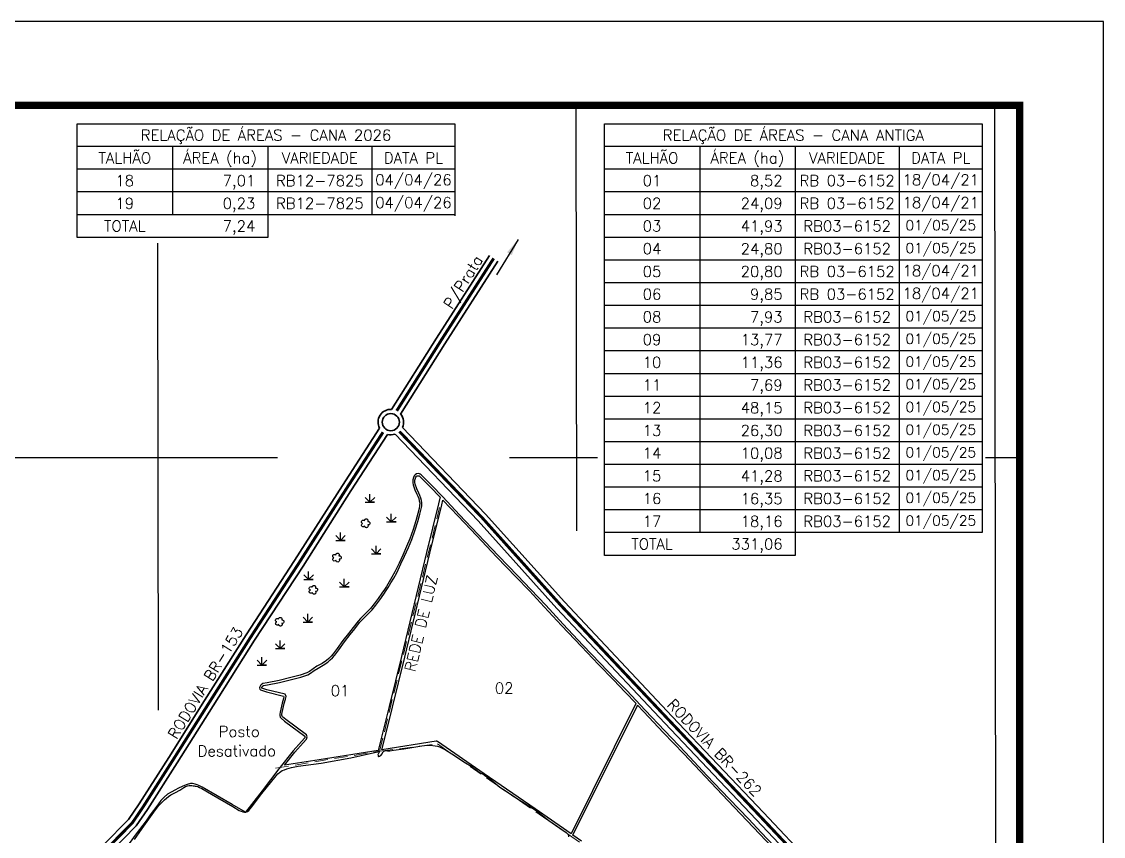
# Model space of a CAD drawing. Extents: x 723061 to 727261, y 7823092 to 7829032.
# Drawn here: x 724677 to 727261, y 7827085 to 7829032 of the extents above; entities that cross this region are included whole.
import ezdxf
from ezdxf.enums import TextEntityAlignment as Align

# ---------------------------------------------------------------- set-up
doc = ezdxf.new("R2010")
doc.units = 0
doc.header["$MEASUREMENT"] = 0
for name, pattern in [('CENTER2', [1.125, 0.75, -0.125, 0.125, -0.125]), ('CONTINUO', [0]), ('HIDDEN', [9.525, 6.35, -3.175]), ('LIN0', [0])]:
    doc.linetypes.add(name, pattern=pattern)
for name, color, linetype in [('0114001051', 1, 'Continuous'), ('0114001051001', 5, 'Continuous'), ('0114001051002', 5, 'Continuous'), ('0114001051003', 5, 'Continuous'), ('0114001051005', 5, 'Continuous'), ('_SIMBOLO ARVORE', 118, 'Continuous'), ('_SIMBOLO BREJO', 118, 'Continuous'), ('GRADE', 8, 'Continuous'), ('Margem', 5, 'Continuous'), ('QUADRO_DE_AREAS_CANA_2023', 7, 'Continuous'), ('QUADRO_DE_AREAS_CANA_2025', 7, 'Continuous'), ('REDE_DE_LUZ', 6, 'Continuous'), ('TXT_DIVERSOS', 7, 'Continuous'), ('TXT_NUM TALHOES', 7, 'Continuous')]:
    doc.layers.add(name, color=color, linetype=linetype)
doc.layers.add('ESTRADA', color=1, linetype='Continuous', lineweight=35)
doc.layers.add('TEXTO_DIVERSOS', color=7, linetype='Continuous', lineweight=5)
doc.styles.add('SIMPLEX', font='')
doc.styles.get("Standard").update_dxf_attribs({"font": 'arial.ttf'})
doc.styles.get('SIMPLEX').set_extended_font_data('simplex.shx')
doc.dimstyles.new('ISO-25', dxfattribs={"dimtxt": 2.5, "dimasz": 2.5, "dimexe": 1.25, "dimexo": 0.625, "dimtad": 1, "dimtxsty": 'Standard', "dimcen": 2.5, "dimadec": 0, "dimazin": 0, "dimtfac": 1, "dimtmove": 0, "dimatfit": 3, "dimfxl": 1, "dimarcsym": 0})

msp = doc.modelspace()

# ---------------------------------------------------------------- linework, layer by layer
at = {"layer": '0114001051'}
msp.add_lwpolyline([(726475.1, 7827060.7), (726443.4, 7827094), (726413.6, 7827125.5), (726367.1, 7827174.1), (726313.8, 7827230.1), (726262.2, 7827285), (726212.9, 7827336.7), (726166.5, 7827386), (726122, 7827433), (726094, 7827462.3), (726058.6, 7827498.8), (726017.4, 7827541.5), (725970.3, 7827592), (725928.7, 7827636.8), (725893.2, 7827674.6), (725861, 7827708.2), (725815.5, 7827755.3), (725766.8, 7827806.8), (725722.9, 7827853), (725682.5, 7827896.1), (725655.5, 7827924.2), (725631.1, 7827948.5), (725628.7, 7827950.4), (725627, 7827951.2), (725624.8, 7827951.7), (725620, 7827951.1), (725616.7, 7827948.9), (725614.6, 7827946.2), (725612.5, 7827942.3), (725611.3, 7827936.5), (725611.3, 7827929.8), (725611.6, 7827925.2), (725616, 7827913.1), (725621, 7827902.7), (725623, 7827897.8), (725625.3, 7827891.8), (725626.6, 7827886.7), (725627.5, 7827881.4), (725627.3, 7827874.7), (725626.3, 7827868.1), (725623.2, 7827856), (725618.3, 7827838.9), (725612.3, 7827818.4), (725604.3, 7827795.7), (725596.2, 7827777.5), (725587, 7827756.7), (725578.2, 7827737.8), (725568.4, 7827716.6), (725561.1, 7827703.9), (725554.4, 7827693), (725547.9, 7827682.2), (725543.2, 7827674.6), (725537.5, 7827666.2), (725528.1, 7827653.1), (725518.5, 7827640.2), (725510.1, 7827629.5), (725498.4, 7827617.3), (725486.4, 7827605.4), (725480.3, 7827598.6), (725468.5, 7827584), (725457.5, 7827569.8), (725443.7, 7827552.8), (725430.1, 7827533.3), (725421, 7827521), (725415.8, 7827515.2), (725410.5, 7827510.1), (725404.8, 7827504.9), (725394.6, 7827497.9), (725382.2, 7827491.1), (725372.7, 7827485.4), (725364.1, 7827478.7), (725358.1, 7827475.3), (725342.3, 7827469.7), (725319.8, 7827464.3), (725291.9, 7827457.2), (725263.2, 7827451.9), (725252.5, 7827449.7), (725248.9, 7827447.1), (725247.4, 7827445.4), (725245.7, 7827442.4), (725245.1, 7827439.5), (725245.5, 7827436.4), (725247.2, 7827434.5), (725261.3, 7827430.3), (725302.5, 7827419.9), (725303.3, 7827418.4), (725302.5, 7827413.9), (725299.4, 7827403), (725294.1, 7827381.7), (725293.1, 7827377), (725293.2, 7827373.7), (725294.3, 7827369.6), (725296.3, 7827367.1), (725304.4, 7827360.3), (725353, 7827323.9), (725353.6, 7827322.5), (725352.8, 7827319.9), (725345.1, 7827311.6), (725325.6, 7827288.8), (725291.3, 7827246.2), (725251, 7827193.1), (725211.6, 7827142.8), (725179.9, 7827161.1), (725107.6, 7827202.2), (725100.2, 7827205.9), (725095.6, 7827208), (725090.8, 7827209.7), (725084.9, 7827210.9), (725079.9, 7827210.8), (725072.3, 7827208.4), (725061.4, 7827204.5), (725050.1, 7827199.1), (725044.5, 7827195.8), (725033.7, 7827190.4), (725025.4, 7827185.3), (725016.8, 7827178.2), (725009.5, 7827170), (725001.9, 7827160.3), (724983.4, 7827135.7), (724973.9, 7827121.8), (724950.4, 7827090.9), (724933.4, 7827067.9)], dxfattribs=at)
at = {"layer": '0114001051001'}
msp.add_lwpolyline([(725304.5, 7827254.7), (725329.4, 7827285.6), (725348.9, 7827308.3), (725357.3, 7827317.3), (725358.9, 7827322.7), (725357.1, 7827327.1), (725307.5, 7827364.2), (725299.9, 7827370.6), (725298.9, 7827371.9), (725298.2, 7827374.4), (725298.1, 7827376.5), (725299, 7827380.6), (725304.2, 7827401.8), (725307.3, 7827412.8), (725308.5, 7827419.2), (725306, 7827424.2), (725262.6, 7827435.1), (725250.2, 7827438.8), (725250.2, 7827439.3), (725250.4, 7827440.7), (725251.5, 7827442.5), (725252.2, 7827443.4), (725254.5, 7827445), (725264.2, 7827447), (725293, 7827452.4), (725321, 7827459.4), (725343.7, 7827464.9), (725360.1, 7827470.7), (725366.9, 7827474.5), (725375.5, 7827481.2), (725384.7, 7827486.7), (725397.3, 7827493.6), (725407.9, 7827500.9), (725413.9, 7827506.4), (725419.4, 7827511.7), (725424.9, 7827517.9), (725434.1, 7827530.4), (725447.7, 7827549.8), (725461.4, 7827566.7), (725472.4, 7827580.9), (725484.1, 7827595.4), (725490, 7827601.9), (725502, 7827613.8), (725513.9, 7827626.2), (725522.4, 7827637.1), (725532.2, 7827650.1), (725541.6, 7827663.4), (725547.4, 7827671.9), (725552.2, 7827679.6), (725558.6, 7827690.4), (725565.4, 7827701.4), (725572.9, 7827714.3), (725582.8, 7827735.7), (725591.5, 7827754.7), (725600.8, 7827775.4), (725608.9, 7827793.8), (725617.1, 7827816.9), (725623.1, 7827837.5), (725628.1, 7827854.7), (725631.2, 7827867.1), (725632.3, 7827874.2), (725632.5, 7827881.7), (725631.5, 7827887.7), (725630.1, 7827893.3), (725627.6, 7827899.7), (725625.5, 7827904.7), (725620.6, 7827915), (725616.5, 7827926.2), (725616.3, 7827930), (725616.3, 7827936), (725617.2, 7827940.6), (725618.7, 7827943.4), (725620.1, 7827945.2), (725621.8, 7827946.3), (725624.5, 7827946.7), (725625.3, 7827946.5), (725626, 7827946.1), (725627.8, 7827944.7), (725651.9, 7827920.7), (725677, 7827894.6), (725676.6, 7827894.1), (725676.2, 7827893.5), (725675.9, 7827892.7), (725672.4, 7827879.4), (725672.4, 7827879.3), (725644.2, 7827763), (725584, 7827514.7), (725554.7, 7827395.1), (725554.6, 7827395), (725528.4, 7827290), (725387.7, 7827267.8), (725304.5, 7827254.7), (725304.5, 7827254.7)], close=True, dxfattribs=at)
at = {"layer": '0114001051002'}
msp.add_lwpolyline([(725683, 7827888.3), (725719.2, 7827849.6), (725763.2, 7827803.4), (725811.9, 7827751.8), (725857.4, 7827704.7), (725889.6, 7827671.1), (725925, 7827633.4), (725966.6, 7827588.6), (726013.7, 7827538.1), (726055, 7827495.4), (726090.4, 7827458.8), (726118.3, 7827429.6), (726144.7, 7827401.8), (726143.8, 7827401), (726143.5, 7827400.6), (726143.3, 7827400.3), (725989.4, 7827090.6), (725903.1, 7827150.4), (725903.1, 7827150.4), (725781.4, 7827234.4), (725670.3, 7827311.1), (725670, 7827311.3), (725669.9, 7827311.4), (725669.2, 7827311.7), (725668.4, 7827311.9), (725667.6, 7827311.9), (725667.4, 7827311.9), (725667, 7827311.8), (725537, 7827291.3), (725562.4, 7827393), (725562.4, 7827393.1), (725591.8, 7827512.8), (725591.8, 7827512.8), (725652, 7827761.1), (725680.2, 7827877.4), (725683, 7827888.3), (725683, 7827888.3)], close=True, dxfattribs=at)
at = {"layer": '0114001051003', "elevation": 710.3}
msp.add_lwpolyline([(724945.9, 7827077), (724968.4, 7827108.8), (724992.5, 7827142.4), (725004.3, 7827158.3), (725012.8, 7827167.5), (725017.6, 7827171.8), (725022.5, 7827176.1), (725027.7, 7827180.1), (725033.2, 7827183.5), (725044.2, 7827189.8), (725054.7, 7827195.4), (725059.4, 7827198.5), (725063.9, 7827201.4), (725068.4, 7827203.8), (725072.8, 7827205.4), (725076.8, 7827206.2), (725080.2, 7827206.4), (725083.3, 7827206.2), (725086.3, 7827205.7), (725088.8, 7827205), (725091.2, 7827204.6), (725093.9, 7827204.2), (725097.2, 7827203.4), (725101.8, 7827201.4), (725107.2, 7827198.7), (725130.2, 7827185.4), (725181.1, 7827155.6), (725196.6, 7827146.7), (725200.8, 7827144.6), (725204.9, 7827143.2), (725208.8, 7827142.7), (725212.5, 7827142.8), (725216.2, 7827143.9), (725219.4, 7827146.2), (725229.1, 7827158.7), (725250.5, 7827186.9), (725270.9, 7827212.7), (725284.3, 7827229.4), (725288.5, 7827234.2), (725292.3, 7827237.6), (725295.7, 7827239.9), (725299.4, 7827241.8), (725304.6, 7827243.9), (725310, 7827245.9), (725315.6, 7827247.8), (725321.6, 7827249.4), (725337.5, 7827252.3), (725392.5, 7827259.4), (725462.8, 7827272.5), (725519.3, 7827284.8), (725527.9, 7827287), (725530.6, 7827287.9), (725531.7, 7827287), (725530.9, 7827285.9), (725530.1, 7827284.3), (725528.4, 7827281.4), (725527.9, 7827280), (725528.1, 7827278.3), (725528.7, 7827276.4), (725529.1, 7827275.4), (725530.3, 7827275.7), (725531.5, 7827276.1), (725533.9, 7827277.5), (725535.5, 7827278.8), (725537.2, 7827281.4), (725540.5, 7827286.5), (725542.2, 7827288.3), (725542.4, 7827289), (725544, 7827289.4), (725545.5, 7827289.7), (725550.3, 7827289.4), (725556.6, 7827289.2), (725565.1, 7827290.3), (725590, 7827294), (725632.9, 7827300.7), (725646.5, 7827302.4), (725652.8, 7827302.5), (725664.6, 7827301.1), (725670, 7827299.8), (725674.7, 7827298.3), (725679.3, 7827296.5), (725684.2, 7827294.1), (725689.3, 7827291.3), (725704.2, 7827281.8), (725737.1, 7827260.2), (725750.2, 7827252), (725765.6, 7827241.1), (725769.5, 7827238), (725773.6, 7827235.7), (725778, 7827234.1), (725782.7, 7827231.2), (725800, 7827218.1), (725819.1, 7827202.4), (725846, 7827185), (725858.7, 7827175.7), (725903.4, 7827148.3), (725935.9, 7827122.6), (725977.2, 7827093.8), (725979.8, 7827091.5), (725981.6, 7827089.5), (725982.7, 7827087.3), (725983.2, 7827085.2), (725983, 7827083.7)], dxfattribs=at)
at = {"layer": '0114001051005'}
msp.add_lwpolyline([(726014, 7827073.5), (725993.5, 7827087.7), (726147.5, 7827397.6), (726148.1, 7827398.1), (726148.1, 7827398.1), (726148.1, 7827398.1), (726162.9, 7827382.5), (726209.2, 7827333.2), (726258.5, 7827281.5), (726310.1, 7827226.6), (726363.4, 7827170.6), (726410, 7827122.1), (726439.7, 7827090.5), (726471.5, 7827057.2)], dxfattribs=at)
at = {"layer": '_SIMBOLO ARVORE', "linetype": 'CONTINUO'}
for points in [[(725496.1, 7827826.3, 0), (725494.3, 7827824.8, 0), (725492, 7827824.5, 0), (725490.3, 7827825.2, 0), (725489.2, 7827826.3, 0), (725488.7, 7827827.6, 0), (725488.6, 7827829.6, 0), (725489.2, 7827830.8, 0), (725489.8, 7827831.7, 0), (725491.2, 7827832.6, 0), (725490.3, 7827832.9, 0), (725489.5, 7827833.6, 0), (725488.5, 7827835.1, 0), (725488.3, 7827836.9, 0), (725489.1, 7827838.8, 0), (725489.8, 7827839.5, 0), (725491.1, 7827840.3, 0), (725492.6, 7827840.5, 0), (725493.7, 7827840.4, 0), (725494.6, 7827840, 0), (725495.6, 7827839.1, 0), (725495.9, 7827840.8, 0), (725496.1, 7827841.4, 0), (725496.9, 7827842.4, 0), (725498, 7827842.8, 0), (725499, 7827843.2, 0), (725500.2, 7827843.3, 0), (725501.4, 7827843.2, 0), (725502.3, 7827842.7, 0), (725503, 7827842, 0), (725503.6, 7827840.8, 0), (725503.8, 7827839.5, 0), (725503.3, 7827837.1, 0), (725504.9, 7827837.1, 0), (725506.3, 7827836.8, 0), (725507.5, 7827835.8, 0), (725508.3, 7827835, 0), (725508.4, 7827831.7, 0), (725507.7, 7827830.3, 0), (725506.6, 7827829.3, 0), (725504.9, 7827828.9, 0), (725503.5, 7827829, 0), (725504.3, 7827826, 0), (725503.9, 7827824.7, 0), (725503, 7827823.5, 0), (725502.1, 7827822.7, 0), (725500.7, 7827822.4, 0), (725499.4, 7827822.5, 0), (725498.3, 7827822.8, 0), (725497.2, 7827823.9, 0), (725496.4, 7827824.9, 0), (725496.1, 7827826.5, 0)], [(725427.4, 7827744.3, 0), (725425.6, 7827742.8, 0), (725423.3, 7827742.5, 0), (725421.6, 7827743.1, 0), (725420.5, 7827744.3, 0), (725420, 7827745.6, 0), (725419.9, 7827747.5, 0), (725420.5, 7827748.7, 0), (725421.2, 7827749.7, 0), (725422.5, 7827750.5, 0), (725421.6, 7827750.8, 0), (725420.8, 7827751.5, 0), (725419.8, 7827753, 0), (725419.7, 7827754.9, 0), (725420.4, 7827756.8, 0), (725421.1, 7827757.5, 0), (725422.5, 7827758.3, 0), (725423.9, 7827758.5, 0), (725425, 7827758.3, 0), (725425.9, 7827757.9, 0), (725426.9, 7827757, 0), (725427.2, 7827758.7, 0), (725427.4, 7827759.4, 0), (725428.2, 7827760.3, 0), (725429.3, 7827760.7, 0), (725430.3, 7827761.2, 0), (725431.5, 7827761.3, 0), (725432.7, 7827761.1, 0), (725433.6, 7827760.7, 0), (725434.3, 7827759.9, 0), (725434.9, 7827758.7, 0), (725435.1, 7827757.4, 0), (725434.6, 7827755.1, 0), (725436.2, 7827755.1, 0), (725437.6, 7827754.8, 0), (725438.8, 7827753.7, 0), (725439.6, 7827752.9, 0), (725439.8, 7827749.7, 0), (725439, 7827748.2, 0), (725437.9, 7827747.3, 0), (725436.2, 7827746.8, 0), (725434.8, 7827747, 0), (725435.6, 7827744, 0), (725435.2, 7827742.7, 0), (725434.3, 7827741.4, 0), (725433.4, 7827740.7, 0), (725432, 7827740.3, 0), (725430.7, 7827740.4, 0), (725429.6, 7827740.7, 0), (725428.5, 7827741.8, 0), (725427.7, 7827742.9, 0), (725427.5, 7827744.4, 0)], [(725371.3, 7827667.3, 0), (725369.5, 7827665.7, 0), (725367.2, 7827665.5, 0), (725365.5, 7827666.1, 0), (725364.4, 7827667.3, 0), (725363.9, 7827668.6, 0), (725363.7, 7827670.5, 0), (725364.4, 7827671.7, 0), (725365, 7827672.6, 0), (725366.4, 7827673.5, 0), (725365.5, 7827673.8, 0), (725364.7, 7827674.5, 0), (725363.7, 7827676, 0), (725363.5, 7827677.9, 0), (725364.2, 7827679.8, 0), (725365, 7827680.5, 0), (725366.3, 7827681.3, 0), (725367.7, 7827681.5, 0), (725368.9, 7827681.3, 0), (725369.8, 7827680.9, 0), (725370.8, 7827680, 0), (725371.1, 7827681.7, 0), (725371.3, 7827682.4, 0), (725372, 7827683.3, 0), (725373.1, 7827683.7, 0), (725374.2, 7827684.2, 0), (725375.4, 7827684.3, 0), (725376.5, 7827684.1, 0), (725377.5, 7827683.6, 0), (725378.1, 7827682.9, 0), (725378.7, 7827681.7, 0), (725379, 7827680.4, 0), (725378.4, 7827678, 0), (725380.1, 7827678.1, 0), (725381.4, 7827677.7, 0), (725382.7, 7827676.7, 0), (725383.4, 7827675.9, 0), (725383.6, 7827672.7, 0), (725382.8, 7827671.2, 0), (725381.8, 7827670.3, 0), (725380.1, 7827669.8, 0), (725378.7, 7827669.9, 0), (725379.4, 7827666.9, 0), (725379.1, 7827665.6, 0), (725378.2, 7827664.4, 0), (725377.3, 7827663.6, 0), (725375.9, 7827663.3, 0), (725374.5, 7827663.4, 0), (725373.5, 7827663.7, 0), (725372.4, 7827664.8, 0), (725371.6, 7827665.9, 0), (725371.3, 7827667.4, 0)], [(725290.8, 7827591.1, 0), (725289, 7827589.6, 0), (725286.7, 7827589.3, 0), (725285.1, 7827589.9, 0), (725283.9, 7827591.1, 0), (725283.5, 7827592.4, 0), (725283.3, 7827594.3, 0), (725283.9, 7827595.5, 0), (725284.6, 7827596.4, 0), (725285.9, 7827597.3, 0), (725285.1, 7827597.6, 0), (725284.3, 7827598.3, 0), (725283.3, 7827599.8, 0), (725283.1, 7827601.7, 0), (725283.8, 7827603.6, 0), (725284.6, 7827604.3, 0), (725285.9, 7827605.1, 0), (725287.3, 7827605.3, 0), (725288.5, 7827605.1, 0), (725289.4, 7827604.7, 0), (725290.3, 7827603.8, 0), (725290.6, 7827605.5, 0), (725290.9, 7827606.2, 0), (725291.6, 7827607.1, 0), (725292.7, 7827607.5, 0), (725293.8, 7827608, 0), (725295, 7827608.1, 0), (725296.1, 7827607.9, 0), (725297, 7827607.4, 0), (725297.7, 7827606.7, 0), (725298.3, 7827605.5, 0), (725298.6, 7827604.2, 0), (725298, 7827601.9, 0), (725299.7, 7827601.9, 0), (725301, 7827601.6, 0), (725302.3, 7827600.5, 0), (725303, 7827599.7, 0), (725303.2, 7827596.5, 0), (725302.4, 7827595, 0), (725301.4, 7827594.1, 0), (725299.7, 7827593.6, 0), (725298.2, 7827593.8, 0), (725299, 7827590.7, 0), (725298.7, 7827589.5, 0), (725297.8, 7827588.2, 0), (725296.8, 7827587.5, 0), (725295.5, 7827587.1, 0), (725294.1, 7827587.2, 0), (725293.1, 7827587.5, 0), (725291.9, 7827588.6, 0), (725291.1, 7827589.7, 0), (725290.9, 7827591.2, 0)]]:
    msp.add_polyline3d(points, dxfattribs=at)
at = {"layer": '_SIMBOLO BREJO', "linetype": 'CONTINUO'}
for points in [[(725497.4, 7827883.3, 0), (725519.9, 7827883.3, 0), (725508.7, 7827883.3, 0), (725497.3, 7827894.7, 0), (725508.7, 7827883.3, 0), (725520.1, 7827894.7, 0), (725508.7, 7827883.3, 0), (725508.7, 7827902.4, 0)], [(725548.5, 7827836.4, 0), (725571, 7827836.4, 0), (725559.8, 7827836.4, 0), (725548.4, 7827847.8, 0), (725559.8, 7827836.4, 0), (725571.2, 7827847.8, 0), (725559.8, 7827836.4, 0), (725559.8, 7827855.6, 0)], [(725427, 7827792, 0), (725449.6, 7827792, 0), (725438.3, 7827792, 0), (725426.9, 7827803.4, 0), (725438.3, 7827792, 0), (725449.7, 7827803.4, 0), (725438.3, 7827792, 0), (725438.3, 7827811.2, 0)], [(725512.5, 7827760.2, 0), (725535, 7827760.2, 0), (725523.7, 7827760.2, 0), (725512.3, 7827771.6, 0), (725523.7, 7827760.2, 0), (725535.1, 7827771.6, 0), (725523.7, 7827760.2, 0), (725523.7, 7827779.4, 0)], [(725350.8, 7827698.2, 0), (725373.3, 7827698.2, 0), (725362.1, 7827698.2, 0), (725350.7, 7827709.6, 0), (725362.1, 7827698.2, 0), (725373.5, 7827709.6, 0), (725362.1, 7827698.2, 0), (725362.1, 7827717.4, 0)], [(725436.2, 7827680.7, 0), (725458.8, 7827680.7, 0), (725447.5, 7827680.7, 0), (725436.1, 7827692.1, 0), (725447.5, 7827680.7, 0), (725458.9, 7827692.1, 0), (725447.5, 7827680.7, 0), (725447.5, 7827699.8, 0)], [(725349.1, 7827596.9, 0), (725371.7, 7827596.9, 0), (725360.4, 7827596.9, 0), (725349, 7827608.3, 0), (725360.4, 7827596.9, 0), (725371.8, 7827608.3, 0), (725360.4, 7827596.9, 0), (725360.4, 7827616.1, 0)], [(725282.9, 7827533.3, 0), (725305.5, 7827533.3, 0), (725294.2, 7827533.3, 0), (725282.8, 7827544.7, 0), (725294.2, 7827533.3, 0), (725305.6, 7827544.7, 0), (725294.2, 7827533.3, 0), (725294.2, 7827552.5, 0)], [(725239.4, 7827494, 0), (725261.9, 7827494, 0), (725250.6, 7827494, 0), (725239.3, 7827505.4, 0), (725250.6, 7827494, 0), (725262, 7827505.4, 0), (725250.6, 7827494, 0), (725250.6, 7827513.1, 0)]]:
    msp.add_polyline3d(points, dxfattribs=at)
at = {"layer": 'ESTRADA'}
for points in [[(725560.6, 7828105.1), (725667.7, 7828275), (725794.2, 7828472.6)], [(725582.1, 7828094.1), (725687.9, 7828262.1), (725814.4, 7828459.6)], [(724627.4, 7826896.9), (724719.8, 7826948.5), (724796.7, 7826998), (724872.5, 7827064.5), (724931.9, 7827124.8), (724957.1, 7827162.1), (725027.9, 7827273.4), (725113.8, 7827409.4), (725213, 7827566.2), (725328.6, 7827743.8), (725443.2, 7827923.4), (725531.8, 7828060.1)], [(724638.1, 7826875.5), (724732.1, 7826927.9), (724811.2, 7826978.7), (724889, 7827047), (724950.6, 7827109.5), (724977.2, 7827148.9), (725048.2, 7827260.6), (725134.1, 7827396.6), (725233.2, 7827553.3), (725348.8, 7827730.8), (725463.4, 7827910.4), (725550.7, 7828045.2)], [(725568.6, 7828045.9), (725767.5, 7827838.5), (725955.5, 7827629.2), (726213.5, 7827354.9), (726431.4, 7827125.1), (726662.7, 7826879.4), (726977.5, 7826574.5)], [(725586.3, 7828062), (725785.1, 7827854.9), (725973.2, 7827645.5), (726231, 7827371.3), (726448.8, 7827141.6), (726679.8, 7826896.2), (726994.2, 7826591.7)]]:
    msp.add_lwpolyline(points, dxfattribs=at)
at = {"layer": 'ESTRADA', "linetype": 'CENTER2', "ltscale": 80, "const_width": 7}
for points in [[(725572.7, 7828101.7), (725677.8, 7828268.6), (725804.3, 7828466.1)], [(724632.7, 7826886.2), (724725.9, 7826938.2), (724803.9, 7826988.4), (724880.8, 7827055.7), (724941.3, 7827117.2), (724967.2, 7827155.5), (725038.1, 7827267), (725123.9, 7827403), (725223.1, 7827559.7), (725338.7, 7827737.3), (725453.3, 7827916.9), (725539.9, 7828050.5)], [(725579.2, 7828052.2), (725776.3, 7827846.7), (725964.3, 7827637.3), (726222.3, 7827363.1), (726440.1, 7827133.4), (726671.3, 7826887.8), (726985.8, 7826583.1)]]:
    msp.add_lwpolyline(points, dxfattribs=at)
at = {"layer": 'ESTRADA'}
msp.add_circle((725558.5, 7828074.7), 20.5, dxfattribs=at)
for start, end in [(86.0918, 208.587), (335.5077, 39.5924), (255.0999, 289.1834)]:
    msp.add_arc((725558.5, 7828074.7), 30.5, start, end, dxfattribs=at)
at = {"layer": 'GRADE', "linetype": 'Continuous'}
for p, q in [((726002.8, 7827814.9), (726001.4, 7828831.9)), ((727008.5, 7823760.7), (727001.4, 7828831.9)), ((725003.4, 7827386.2), (725001.9, 7828502.1)), ((723260.8, 7827990), (725287.8, 7827990)), ((725842.3, 7827990), (726052, 7827990)), ((726979.3, 7827990), (727060.8, 7827990))]:
    msp.add_line(p, q, dxfattribs=at)
at = {"layer": 'Margem', "color": 174, "linetype": 'LIN0', "flags": 128}
msp.add_lwpolyline([(727260.8, 7823091.9), (727260.8, 7829031.9), (723060.8, 7829031.9), (723060.8, 7823091.9)], close=True, dxfattribs=at)
at = {"layer": 'Margem', "color": 174, "linetype": 'LIN0', "const_width": 18.2, "flags": 128}
msp.add_lwpolyline([(727060.8, 7823760.7), (727060.8, 7828831.9), (723260.8, 7828831.9), (723260.8, 7823760.7)], close=True, dxfattribs=at)
at = {"layer": 'QUADRO_DE_AREAS_CANA_2025', "linetype": 'Continuous'}
for p, q in [((725711.8, 7828733.3), (724809.1, 7828733.3)), ((725036.8, 7828733.3), (725036.8, 7828570.5)), ((725264.5, 7828733.3), (725264.5, 7828570.5)), ((725513.6, 7828733.3), (725513.6, 7828570.5)), ((726971.5, 7828733.3), (726068.8, 7828733.3)), ((726296.5, 7828733.3), (726296.5, 7827810.5)), ((726524.2, 7828733.3), (726524.2, 7827810.5)), ((726773.2, 7828733.3), (726773.2, 7827810.5)), ((725711.8, 7828679), (724809.1, 7828679)), ((726971.5, 7828679), (726068.8, 7828679)), ((725711.8, 7828624.8), (724809.1, 7828624.8)), ((726971.5, 7828624.8), (726068.8, 7828624.8)), ((725264.5, 7828570.5), (724809.1, 7828570.5)), ((726971.5, 7828570.5), (726068.8, 7828570.5)), ((726971.5, 7828516.2), (726068.8, 7828516.2)), ((726971.5, 7828461.9), (726068.8, 7828461.9)), ((726971.5, 7828407.6), (726068.8, 7828407.6)), ((726971.5, 7828353.4), (726068.8, 7828353.4)), ((726971.5, 7828299.1), (726068.8, 7828299.1)), ((726971.5, 7828244.8), (726068.8, 7828244.8)), ((726971.5, 7828190.5), (726068.8, 7828190.5)), ((726971.5, 7828136.2), (726068.8, 7828136.2)), ((726971.5, 7828081.9), (726068.8, 7828081.9)), ((726971.5, 7828027.7), (726068.8, 7828027.7)), ((726971.5, 7827973.4), (726068.8, 7827973.4)), ((726971.5, 7827919.1), (726068.8, 7827919.1)), ((726971.5, 7827864.8), (726068.8, 7827864.8)), ((726524.2, 7827810.5), (726068.8, 7827810.5))]:
    msp.add_line(p, q, dxfattribs=at)
at = {"layer": 'QUADRO_DE_AREAS_CANA_2025', "color": 5, "linetype": 'Continuous'}
for points in [[(724809.1, 7828679), (724809.1, 7828787.6), (725711.8, 7828787.6), (725711.8, 7828679)], [(726068.8, 7828679), (726068.8, 7828787.6), (726971.5, 7828787.6), (726971.5, 7828679)], [(724809.1, 7828570.5), (724809.1, 7828679)], [(725711.8, 7828679), (725711.8, 7828567.8)], [(726068.8, 7827810.5), (726068.8, 7828679)], [(726971.5, 7828679), (726971.5, 7827810.5)], [(725711.8, 7828570.5), (725264.5, 7828570.5), (725264.5, 7828516.2), (724809.1, 7828516.2), (724809.1, 7828570.5)], [(726971.5, 7827810.5), (726524.2, 7827810.5), (726524.2, 7827756.3), (726068.8, 7827756.3), (726068.8, 7827810.5)]]:
    msp.add_lwpolyline(points, dxfattribs=at)
at = {"layer": 'REDE_DE_LUZ', "color": 6, "linetype": 'HIDDEN', "lineweight": 0, "ltscale": 5}
msp.add_line((725531.8, 7827288.3), (725675, 7827870.3), dxfattribs=at)
msp.add_lwpolyline([(725282.8, 7827247.3), (725531.7, 7827288.3), (725669.8, 7827305.5), (726669.2, 7826615.6)], dxfattribs=at)

# ---------------------------------------------------------------- texts
at = {"layer": 'QUADRO_DE_AREAS_CANA_2023', "linetype": 'Continuous', "style": 'SIMPLEX'}
for s, p in [('18', (724922.9, 7828651.9)), ('RB12-7825', (725389, 7828651.9)), ('04/04/26', (725612.7, 7828653.7)), ('01', (726182.6, 7828651.9)), ('RB 03-6152', (726648.7, 7828651.9)), ('18/04/21', (726872.4, 7828653.7)), ('19', (724922.9, 7828597.6)), ('RB12-7825', (725389, 7828597.6)), ('04/04/26', (725612.7, 7828599.4)), ('02', (726182.6, 7828597.6)), ('RB 03-6152', (726648.7, 7828597.6)), ('18/04/21', (726872.4, 7828599.4)), ('18/04/21', (726872.4, 7828436.5)), ('05', (726182.6, 7828434.8)), ('RB 03-6152', (726648.7, 7828434.8)), ('06', (726182.6, 7828380.5)), ('RB 03-6152', (726648.7, 7828380.5)), ('18/04/21', (726872.4, 7828382.3))]:
    msp.add_text(s, height=26, dxfattribs=at).set_placement(p, align=Align.MIDDLE_CENTER)
for s, p in [('7,01', (725234.9, 7828638.8)), ('8,52', (726494.6, 7828638.8)), ('0,23', (725234.9, 7828584.5)), ('24,09', (726494.6, 7828584.5)), ('20,80', (726494.6, 7828421.6)), ('9,85', (726494.6, 7828367.4))]:
    msp.add_text(s, height=26, dxfattribs=at).set_placement(p, align=Align.RIGHT)
at = {"layer": 'QUADRO_DE_AREAS_CANA_2025', "linetype": 'Continuous', "style": 'SIMPLEX'}
for s, height, p in [('RELAÇÃO DE ÁREAS - CANA 2026', 26, (725260.4, 7828760.5)), ('RELAÇÃO DE ÁREAS - CANA ANTIGA', 26, (726520.1, 7828760.5)), ('TALHÃO', 26, (724922.9, 7828706.2)), ('ÁREA (ha)', 26, (725150.6, 7828706.2)), ('VARIEDADE', 26, (725389, 7828706.2)), ('DATA PL', 26, (725612.7, 7828706.2)), ('TALHÃO', 26, (726182.6, 7828706.2)), ('ÁREA (ha)', 26, (726410.3, 7828706.2)), ('VARIEDADE', 26, (726648.7, 7828706.2)), ('DATA PL', 26, (726872.4, 7828706.2)), ('01/05/25', 24, (726872.4, 7828545.1)), ('TOTAL', 26, (724922.9, 7828543.3)), ('03', 26, (726182.6, 7828543.3)), ('RB03-6152', 26, (726648.7, 7828543.3)), ('01/05/25', 24, (726872.4, 7828490.8)), ('04', 26, (726182.6, 7828489.1)), ('RB03-6152', 26, (726648.7, 7828489.1)), ('08', 26, (726182.6, 7828326.2)), ('RB03-6152', 26, (726648.7, 7828326.2)), ('01/05/25', 24, (726872.4, 7828328)), ('09', 26, (726182.6, 7828271.9)), ('RB03-6152', 26, (726648.7, 7828271.9)), ('01/05/25', 24, (726872.4, 7828273.7)), ('10', 26, (726182.6, 7828217.6)), ('RB03-6152', 26, (726648.7, 7828217.6)), ('01/05/25', 24, (726872.4, 7828219.4)), ('11', 26, (726182.6, 7828163.4)), ('RB03-6152', 26, (726648.7, 7828163.4)), ('01/05/25', 24, (726872.4, 7828165.1)), ('12', 26, (726182.6, 7828109.1)), ('RB03-6152', 26, (726648.7, 7828109.1)), ('01/05/25', 24, (726872.4, 7828110.8)), ('13', 26, (726182.6, 7828054.8)), ('RB03-6152', 26, (726648.7, 7828054.8)), ('01/05/25', 24, (726872.4, 7828056.6)), ('01/05/25', 24, (726872.4, 7828002.3)), ('14', 26, (726182.6, 7828000.5)), ('RB03-6152', 26, (726648.7, 7828000.5)), ('01/05/25', 24, (726872.4, 7827948)), ('15', 26, (726182.6, 7827946.2)), ('RB03-6152', 26, (726648.7, 7827946.2)), ('16', 26, (726182.6, 7827892)), ('RB03-6152', 26, (726648.7, 7827892)), ('01/05/25', 24, (726872.4, 7827893.7)), ('17', 26, (726182.6, 7827837.7)), ('RB03-6152', 26, (726648.7, 7827837.7)), ('01/05/25', 24, (726872.4, 7827839.4)), ('TOTAL', 26, (726182.6, 7827783.4))]:
    msp.add_text(s, height=height, dxfattribs=at).set_placement(p, align=Align.MIDDLE_CENTER)
for s, p in [('7,24', (725234.9, 7828530.2)), ('41,93', (726494.6, 7828530.2)), ('24,80', (726494.6, 7828475.9)), ('7,93', (726494.6, 7828313.1)), ('13,77', (726494.6, 7828258.8)), ('11,36', (726494.6, 7828204.5)), ('7,69', (726494.6, 7828150.2)), ('48,15', (726494.6, 7828095.9)), ('26,30', (726494.6, 7828041.7)), ('10,08', (726494.6, 7827987.4)), ('41,28', (726494.6, 7827933.1)), ('16,35', (726494.6, 7827878.8)), ('18,16', (726494.6, 7827824.5)), ('331,06', (726494.6, 7827770.3))]:
    msp.add_text(s, height=26, dxfattribs=at).set_placement(p, align=Align.RIGHT)
at = {"layer": 'TEXTO_DIVERSOS', "linetype": 'Continuous', "style": 'SIMPLEX'}
for s, rotation, p in [('P/Prata', 57.9419, (725704.5, 7828342.8)), ('RODOVIA BR-153', 58.3022, (725046.6, 7827314.6, -639.6)), ('RODOVIA BR-262', 313.829, (726216.7, 7827397.7, -639.6))]:
    msp.add_text(s, height=26, rotation=rotation, dxfattribs=at).set_placement(p)
at = {"layer": 'TXT_DIVERSOS', "linetype": 'Continuous', "style": 'SIMPLEX'}
msp.add_text('REDE DE LUZ', height=26, rotation=76.6822, dxfattribs=at).set_placement((725631, 7827593.6), align=Align.MIDDLE_CENTER)
for s, p in [('Posto', (725147.5, 7827322)), ('Desativado', (725097.1, 7827275.6))]:
    msp.add_text(s, height=26, rotation=0.1616, dxfattribs=at).set_placement(p)
at = {"layer": 'TXT_NUM TALHOES', "linetype": 'Continuous', "style": 'SIMPLEX'}
for s, p in [('01', (725437.4, 7827432.8)), ('02', (725829.3, 7827439))]:
    msp.add_text(s, height=26, dxfattribs=at).set_placement(p, align=Align.MIDDLE_CENTER)

# ---------------------------------------------------------------- leaders
msp.add_leader([(725862.9, 7828511.3), (725811.1, 7828427)], dimstyle='ISO-25', override={"dimasz": 40, "dimzin": 0})

doc.saveas('drawing.dxf')
